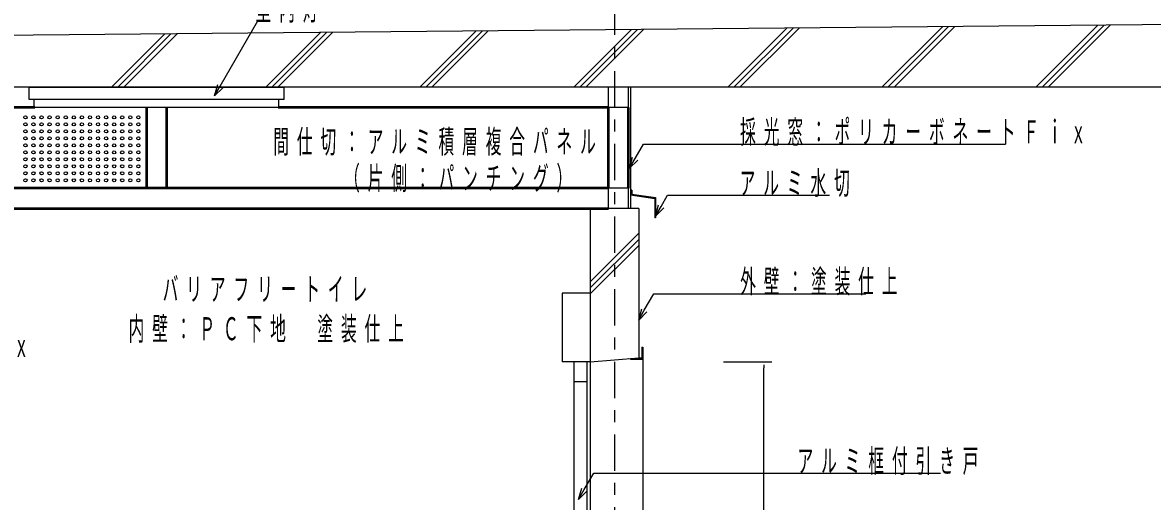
# Model space of a CAD drawing. Units: millimetres, scale not verified. Extents: x -11550 to 187, y -62370 to 8010.
# Drawn here: x -6987 to -4187, y -12742 to -11556 of the extents above; entities that cross this region are included whole.
import ezdxf

# ---------------------------------------------------------------- set-up
doc = ezdxf.new("R2010")
doc.units = ezdxf.units.MM
doc.header["$LTSCALE"] = 30
doc.linetypes.add('USER2', pattern=[6, 3, -1, 1, -1])
doc.layers.add('layer1', color=4, linetype='Continuous', lineweight=25)
doc.styles.add('ＭＳ ゴシック', font='')
doc.styles.get('ＭＳ ゴシック').set_extended_font_data('MS Gothic')

msp = doc.modelspace()

# ---------------------------------------------------------------- linework, layer by layer
at = {"layer": 'layer1', "linetype": 'USER2'}
msp.add_line((-5520, -11316.33), (-5520, -15726.33), dxfattribs=at)
at = {"layer": 'layer1', "color": 20}
for p, q in [((-3645, -11556.33), (-7905, -11596.33)), ((-3645, -11716.33), (-7905, -11716.33)), ((-5580, -12016.33), (-5580, -12396.33)), ((-5460, -12016.33), (-5580, -12016.33)), ((-5460, -12016.33), (-5460, -12386.33)), ((-5580, -12396.33), (-5460, -12386.33))]:
    msp.add_line(p, q, dxfattribs=at)
at = {"layer": 'layer1'}
for p, q in [((-6496.95, -11713.63), (-6403.73, -11552.15)), ((-4475.25, -11716.33), (-4321.6, -11562.68)), ((-4460.25, -11716.33), (-4306.46, -11562.54)), ((-4445.25, -11716.33), (-4291.32, -11562.4)), ((-6766.27, -11716.33), (-6634.34, -11584.4)), ((-6751.27, -11716.33), (-6619.2, -11584.26)), ((-6736.27, -11716.33), (-6604.06, -11584.11)), ((-6384.44, -11716.33), (-6248.89, -11580.78)), ((-6369.44, -11716.33), (-6233.74, -11580.64)), ((-6354.44, -11716.33), (-6218.6, -11580.5)), ((-6002.6, -11716.33), (-5863.43, -11577.16)), ((-5987.6, -11716.33), (-5848.29, -11577.02)), ((-5972.6, -11716.33), (-5833.14, -11576.88)), ((-5620.76, -11716.33), (-5477.97, -11573.54)), ((-5605.76, -11716.33), (-5462.83, -11573.4)), ((-5590.76, -11716.33), (-5447.69, -11573.26)), ((-5238.92, -11716.33), (-5092.51, -11569.92)), ((-5223.92, -11716.33), (-5077.37, -11569.78)), ((-5208.92, -11716.33), (-5062.23, -11569.64)), ((-4857.08, -11716.33), (-4707.06, -11566.3)), ((-4842.08, -11716.33), (-4691.91, -11566.16)), ((-4827.08, -11716.33), (-4676.77, -11566.02)), ((-6510.95, -11737.87), (-6503.45, -11709.87)), ((-6510.95, -11737.87), (-6496.95, -11713.63)), ((-6490.46, -11717.38), (-6510.95, -11737.87)), ((-5468.59, -11892.94), (-5447.87, -11857.05)), ((-5447.87, -11857.05), (-5200.43, -11857.05)), ((-5200.43, -11857.05), (-4550.93, -11857.05)), ((-5482.59, -11917.19), (-5475.09, -11889.19)), ((-5482.59, -11917.19), (-5468.59, -11892.94)), ((-5462.1, -11896.69), (-5482.59, -11917.19)), ((-5404.35, -12011.6), (-5388.25, -11983.71)), ((-5388.25, -11983.71), (-5199.57, -11983.71)), ((-5199.57, -11983.71), (-4987.41, -11983.71)), ((-5418.35, -12035.85), (-5410.85, -12007.85)), ((-5418.35, -12035.85), (-5404.35, -12011.6)), ((-5397.85, -12015.35), (-5418.35, -12035.85)), ((-5580, -12198.17), (-5460, -12078.17)), ((-5580, -12213.17), (-5460, -12093.17)), ((-5580, -12228.17), (-5460, -12108.17)), ((-5446, -12268.73), (-5422.42, -12227.89)), ((-5422.42, -12227.89), (-5200.43, -12227.89)), ((-5200.43, -12227.89), (-4897.12, -12227.89)), ((-5460, -12292.98), (-5452.5, -12264.98)), ((-5460, -12292.98), (-5446, -12268.73)), ((-5439.5, -12272.49), (-5460, -12292.98)), ((-5580, -12396.33), (-5580, -13146.33)), ((-5480, -12390.33), (-5485.1, -12388.84)), ((-5460, -12386.33), (-5452, -12386.33)), ((-5450, -12390.33), (-5450, -14246.33)), ((-5250, -12396.33), (-5130, -12396.33)), ((-5150, -12403.83), (-5150, -12411.33)), ((-5150, -14231.33), (-5150, -12411.33)), ((-5594.73, -12713.18), (-5571.15, -12672.33)), ((-5571.15, -12672.33), (-5200.43, -12672.33)), ((-5200.43, -12672.33), (-4711.7, -12672.33)), ((-5608.73, -12737.42), (-5601.23, -12709.42)), ((-5608.73, -12737.42), (-5594.73, -12713.18)), ((-5588.24, -12716.93), (-5608.73, -12737.42))]:
    msp.add_line(p, q, dxfattribs=at)
at = {"layer": 'layer1', "color": 3}
for p, q in [((-6971, -11746.33), (-6971, -11716.33)), ((-6971, -11716.33), (-6339, -11716.33)), ((-6339, -11746.33), (-6339, -11716.33)), ((-5480, -11716.33), (-5480, -12016.33)), ((-6339, -11746.33), (-6971, -11746.33)), ((-6958.5, -11764.33), (-6958.5, -11746.33)), ((-6351.5, -11764.33), (-6351.5, -11746.33)), ((-6353.5, -11766.33), (-6956.5, -11766.33)), ((-5477, -11971.33), (-5480, -11971.33)), ((-5480, -11982.92), (-5420, -11991.56)), ((-5477, -11971.33), (-5477, -11981.33)), ((-5477, -11981.33), (-5418, -11989.83)), ((-5420, -11991.56), (-5420, -12039.83)), ((-5418, -11989.83), (-5418, -12039.83)), ((-5418, -12039.83), (-5420, -12039.83)), ((-5650, -12226.33), (-5650, -12396.33)), ((-5580, -12226.33), (-5650, -12226.33)), ((-5580, -12396.33), (-5650, -12396.33)), ((-5620.55, -12396.33), (-5620.55, -13762.53)), ((-5588.13, -12396.33), (-5588.13, -13762.53)), ((-5588.13, -12446.33), (-5620.55, -12446.33))]:
    msp.add_line(p, q, dxfattribs=at)
at = {"layer": 'layer1', "color": 6}
for p, q in [((-5485, -11716.33), (-5535, -11716.33)), ((-5535, -11766.33), (-5535, -11716.33)), ((-5485, -11766.33), (-5485, -11716.33)), ((-5485, -11766.33), (-5535, -11766.33)), ((-5485, -11966.33), (-5535, -11966.33)), ((-5535, -12016.33), (-5535, -11966.33)), ((-5485, -12016.33), (-5485, -11966.33)), ((-5485, -12016.33), (-5535, -12016.33)), ((-5452, -12360.33), (-5452, -12388.33)), ((-5452, -12360.33), (-5450, -12360.33)), ((-5450, -12360.33), (-5450, -12390.33)), ((-5480, -12388.33), (-5452, -12388.33)), ((-5480, -12388.33), (-5480, -12390.33)), ((-5480, -12390.33), (-5450, -12390.33))]:
    msp.add_line(p, q, dxfattribs=at)
at = {"layer": 'layer1', "color": 5, "lineweight": 50}
for p, q in [((-6956.5, -11766.33), (-7775, -11766.33)), ((-6680, -11766.33), (-6680, -11966.33)), ((-6630, -11766.33), (-6630, -11966.33)), ((-5535, -11766.33), (-6353.5, -11766.33)), ((-5535, -11966.33), (-5535, -11766.33)), ((-5485, -11966.33), (-5485, -11766.33)), ((-5535, -11966.33), (-7775, -11966.33)), ((-7775, -12016.33), (-5535, -12016.33))]:
    msp.add_line(p, q, dxfattribs=at)
at = {"layer": 'layer1'}
for centre in [(-6980, -11790.97), (-6960, -11790.97), (-6940, -11790.97), (-6920, -11790.97), (-6900, -11790.97), (-6880, -11790.97), (-6860, -11790.97), (-6840, -11790.97), (-6820, -11790.97), (-6800, -11790.97), (-6780, -11790.97), (-6760, -11790.97), (-6740, -11790.97), (-6720, -11790.97), (-6700, -11790.97), (-6980, -11808.29), (-6960, -11808.29), (-6940, -11808.29), (-6920, -11808.29), (-6900, -11808.29), (-6880, -11808.29), (-6860, -11808.29), (-6840, -11808.29), (-6820, -11808.29), (-6800, -11808.29), (-6780, -11808.29), (-6760, -11808.29), (-6740, -11808.29), (-6720, -11808.29), (-6700, -11808.29), (-6980, -11825.61), (-6980, -11842.93), (-6960, -11825.61), (-6960, -11842.93), (-6940, -11825.61), (-6940, -11842.93), (-6920, -11825.61), (-6920, -11842.93), (-6900, -11825.61), (-6900, -11842.93), (-6880, -11825.61), (-6880, -11842.93), (-6860, -11825.61), (-6860, -11842.93), (-6840, -11825.61), (-6840, -11842.93), (-6820, -11825.61), (-6820, -11842.93), (-6800, -11825.61), (-6800, -11842.93), (-6780, -11825.61), (-6780, -11842.93), (-6760, -11825.61), (-6760, -11842.93), (-6740, -11825.61), (-6740, -11842.93), (-6720, -11825.61), (-6720, -11842.93), (-6700, -11825.61), (-6700, -11842.93), (-6980, -11860.25), (-6960, -11860.25), (-6940, -11860.25), (-6920, -11860.25), (-6900, -11860.25), (-6880, -11860.25), (-6860, -11860.25), (-6840, -11860.25), (-6820, -11860.25), (-6800, -11860.25), (-6780, -11860.25), (-6760, -11860.25), (-6740, -11860.25), (-6720, -11860.25), (-6700, -11860.25), (-6980, -11877.57), (-6980, -11894.89), (-6960, -11877.57), (-6960, -11894.89), (-6940, -11877.57), (-6940, -11894.89), (-6920, -11877.57), (-6920, -11894.89), (-6900, -11877.57), (-6900, -11894.89), (-6880, -11877.57), (-6880, -11894.89), (-6860, -11877.57), (-6860, -11894.89), (-6840, -11877.57), (-6840, -11894.89), (-6820, -11877.57), (-6820, -11894.89), (-6800, -11877.57), (-6800, -11894.89), (-6780, -11877.57), (-6780, -11894.89), (-6760, -11877.57), (-6760, -11894.89), (-6740, -11877.57), (-6740, -11894.89), (-6720, -11877.57), (-6720, -11894.89), (-6700, -11877.57), (-6700, -11894.89), (-6980, -11912.21), (-6980, -11929.53), (-6960, -11912.21), (-6960, -11929.53), (-6940, -11912.21), (-6940, -11929.53), (-6920, -11912.21), (-6920, -11929.53), (-6900, -11912.21), (-6900, -11929.53), (-6880, -11912.21), (-6880, -11929.53), (-6860, -11912.21), (-6860, -11929.53), (-6840, -11912.21), (-6840, -11929.53), (-6820, -11912.21), (-6820, -11929.53), (-6800, -11912.21), (-6800, -11929.53), (-6780, -11912.21), (-6780, -11929.53), (-6760, -11912.21), (-6760, -11929.53), (-6740, -11912.21), (-6740, -11929.53), (-6720, -11912.21), (-6720, -11929.53), (-6700, -11912.21), (-6700, -11929.53), (-6980, -11946.86), (-6960, -11946.86), (-6940, -11946.86), (-6920, -11946.86), (-6900, -11946.86), (-6880, -11946.86), (-6860, -11946.86), (-6840, -11946.86), (-6820, -11946.86), (-6800, -11946.86), (-6780, -11946.86), (-6760, -11946.86), (-6740, -11946.86), (-6720, -11946.86), (-6700, -11946.86)]:
    msp.add_circle(centre, 4, dxfattribs=at)
at = {"layer": 'layer1', "color": 3}
for centre, start, end in [((-6956.5, -11764.33), 180, 270), ((-6353.5, -11764.33), 270, 0)]:
    msp.add_arc(centre, 2, start, end, dxfattribs=at)

# ---------------------------------------------------------------- texts
at = {"layer": 'layer1', "color": 2, "char_height": 57.18, "style": 'ＭＳ ゴシック'}
for s, insert, attachment_point in [('\\T1.5;\\W0.5;室内灯', (-6409.64, -11556.66), 7), ('\\T1.5;\\W0.5;採光窓：ポリカーボネートＦｉｘ', (-5208.51, -11861.57), 7), ('\\T1.5;\\W0.5;間仕切：アルミ積層複合パネル', (-6365.68, -11885.97), 7), ('\\T1.5;\\W0.5;\u3000\u3000\u3000（片側：パンチング）', (-6365.68, -11977.43), 7), ('\\T1.5;\\W0.5;アルミ水切', (-5209.73, -11988.22), 7), ('\\T1.5;\\W0.5;外壁：塗装仕上', (-5208.34, -12232.43), 7), ('\\T1.5;\\W0.5;内壁：ＰＣ下地\u3000塗装仕上', (-6724.32, -12317.78), 4), ('\\T1.5;\\W0.5;ポリカーボネートＦｉｘ', (-7594.37, -12388.06), 7), ('\\T1.5;\\W0.5;アルミ框付引き戸', (-5066.28, -12676.84), 7)]:
    msp.add_mtext(s, dxfattribs=dict(at, insert=insert, attachment_point=attachment_point))
at = {"layer": 'layer1', "color": 3, "insert": (-6639.82, -12217.78), "char_height": 57.18, "attachment_point": 4, "style": 'ＭＳ ゴシック'}
msp.add_mtext('\\T1.5;\\W0.5;バリアフリートイレ', dxfattribs=at)

doc.saveas('drawing.dxf')
